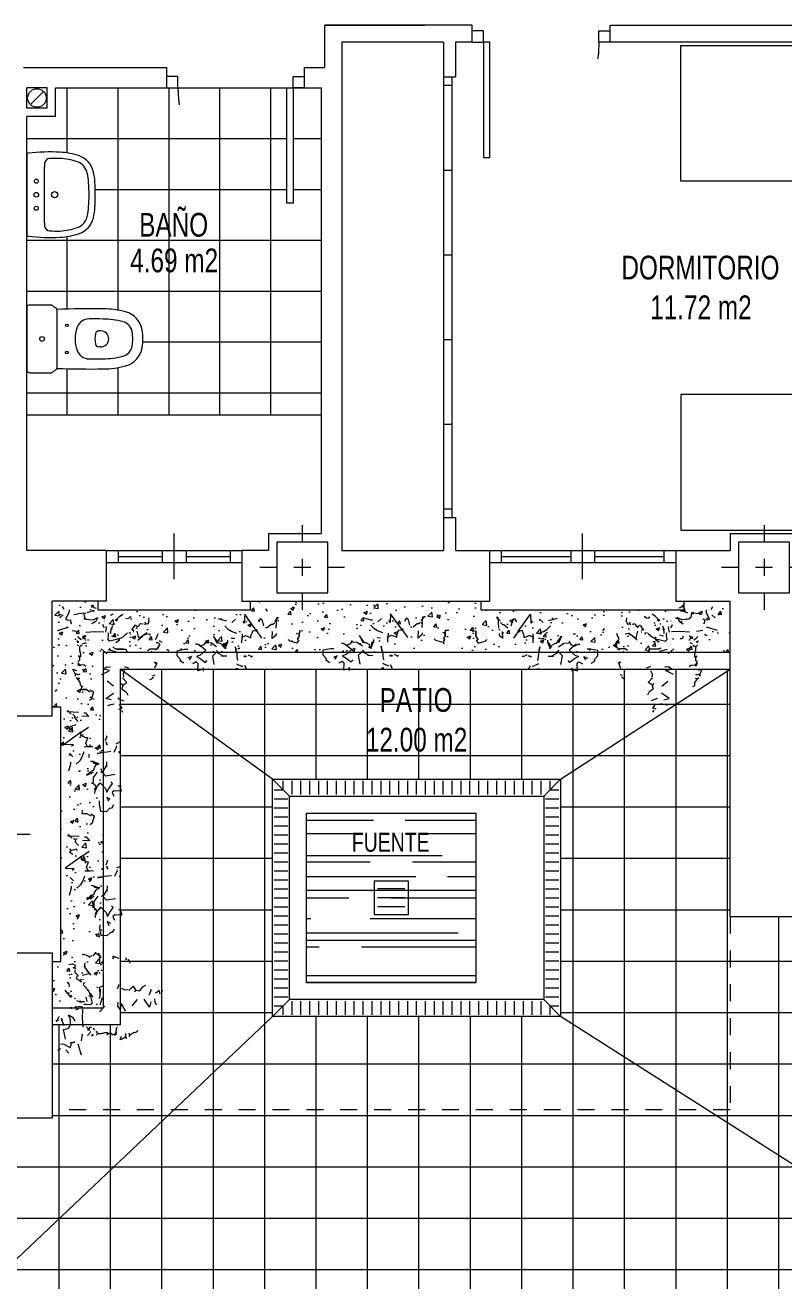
# Model space of a CAD drawing. Header units: millimetres. Extents: x 1426 to 1585, y -58 to 4.
# Drawn here: x 1439.75 to 1444.23, y -40.1 to -32.69 of the extents above; entities that cross this region are included whole.
import ezdxf
from ezdxf.enums import TextEntityAlignment as Align

# ---------------------------------------------------------------- set-up
doc = ezdxf.new("R2010")
doc.units = ezdxf.units.MM
doc.header["$LTSCALE"] = 0.35
for name, pattern in [('DASHDOT', [1, 0.5, -0.25, 0, -0.25]), ('HIDDEN', [0.375, 0.25, -0.125]), ('PUNTOS', [6.35, 0, -6.35])]:
    doc.linetypes.add(name, pattern=pattern)
doc.layers.add('AGUA', color=7, linetype='Continuous', lineweight=0, true_color=0xc1dff0)
doc.layers.add('VEGETACION', color=7, linetype='Continuous', lineweight=0, true_color=0x5c7a00)
for name, color, linetype, lineweight in [('BAJANTES', 9, 'Continuous', 0), ('BARRIDO_PUERTA', 251, 'PUNTOS', 0), ('CARPINTERIA', 4, 'Continuous', 0), ('ESCALERAS', 7, 'Continuous', 0), ('GRAFISMOS', 8, 'DASHDOT', 0), ('MUEBLES', 7, 'Continuous', 0), ('MUROS', 1, 'Continuous', 0), ('OCULTO', 11, 'HIDDEN', 0), ('PENDIENTES', 250, 'Continuous', 0), ('PILARES', 7, 'Continuous', 0), ('SANITARIOS', 7, 'Continuous', 0), ('SOLERIA', 251, 'Continuous', 0), ('SUMIDEROS', 8, 'Continuous', 0), ('SUPERFICIES', 2, 'Continuous', 0), ('TEXTOS', 3, 'Continuous', 0), ('TRAMAS', 8, 'Continuous', 0)]:
    doc.layers.add(name, color=color, linetype=linetype, lineweight=lineweight)
doc.styles.add('SWIS721 Lt', font='swisscl.ttf')
pattern_1 = [(90, (1442.061843, -37.83548), (-0.0525, 1e-17), [])]
pattern_2 = [(0, (1442.061843, -37.83548), (2e-17, 0.053125), [])]

# ---------------------------------------------------------------- blocks, each defined once
blk = doc.blocks.new('ARB PLANTA3')
at = {"layer": 'VEGETACION'}
for p, q in [((0.1714, 0.309), (0.1617, 0.3086)), ((0.1617, 0.3086), (0.1833, 0.2876)), ((0.1742, 0.2457), (0.1714, 0.309)), ((0.2564, 0.2908), (0.2669, 0.3022)), ((0.2669, 0.3022), (0.2787, 0.282)), ((0.2908, 0.2301), (0.3609, 0.3271)), ((0.3609, 0.3271), (0.3632, 0.2748)), ((0.4362, 0.278), (0.4146, 0.2978)), ((0.5193, 0.3024), (0.4772, 0.2908)), ((0.0176, 0.2278), (0.0383, 0.2287)), ((0.0383, 0.2287), (0.0397, 0.1971)), ((0.1838, 0.2778), (0.1952, 0.2674)), ((0.1952, 0.2674), (0.2049, 0.2678)), ((0.1989, 0.1834), (0.197, 0.226)), ((0.2049, 0.2678), (0.2278, 0.2481)), ((0.248, 0.2599), (0.2564, 0.2908)), ((0.2908, 0.2301), (0.261, 0.1861)), ((0.2903, 0.2398), (0.2908, 0.2301)), ((0.3115, 0.231), (0.2908, 0.2301)), ((0.3238, 0.1998), (0.3115, 0.231)), ((0.3725, 0.2861), (0.3632, 0.2748)), ((0.4074, 0.2133), (0.4386, 0.2256)), ((0.4386, 0.2256), (0.4588, 0.2375)), ((0.4588, 0.2375), (0.4786, 0.2591)), ((0.4772, 0.2908), (0.4674, 0.2903)), ((0.0397, 0.1971), (0.0388, 0.219)), ((0.0397, 0.1971), (0.0516, 0.1769)), ((0.0406, 0.1764), (0.0525, 0.1562)), ((0.0525, 0.1562), (0.0946, 0.169)), ((0.0946, 0.169), (0.1039, 0.1792)), ((0.1756, 0.2141), (0.1761, 0.2031)), ((0.1761, 0.2031), (0.1875, 0.1938)), ((0.1875, 0.1938), (0.1989, 0.1834)), ((0.3243, 0.1889), (0.3238, 0.1998)), ((0.3555, 0.2012), (0.3243, 0.1889)), ((0.3766, 0.1912), (0.3555, 0.2012)), ((0.3757, 0.2119), (0.3771, 0.1815)), ((0.378, 0.1595), (0.3766, 0.1912)), ((0.4197, 0.1833), (0.4404, 0.1842)), ((0.4616, 0.1742), (0.462, 0.1632)), ((0.462, 0.1632), (0.4743, 0.1333)), ((0.462, 0.1632), (0.4734, 0.154)), ((0.4734, 0.154), (0.4748, 0.1223)), ((0.4836, 0.1435), (0.5051, 0.1554)), ((0.5051, 0.1554), (0.5148, 0.1558)), ((0.5148, 0.1558), (0.5446, 0.1986)), ((0.5446, 0.1986), (0.5258, 0.1563)), ((0.5267, 0.1356), (0.5574, 0.1577)), ((0.5574, 0.1577), (0.5879, 0.159)), ((0.5874, 0.1688), (0.5993, 0.1486)), ((0.6309, 0.1499), (0.5897, 0.1164)), ((0.5993, 0.1486), (0.6204, 0.1397)), ((0.6204, 0.1397), (0.6419, 0.1504)), ((0.6419, 0.1504), (0.6516, 0.1509)), ((0.3186, 0.0757), (0.3144, 0.0824)), ((0.3399, 0.0883), (0.3186, 0.0757)), ((0.3601, 0.0776), (0.348, 0.0817)), ((0.3601, 0.0776), (0.3521, 0.0772)), ((0.3582, 0.0822), (0.3666, 0.0757)), ((0.4066, 0.0753), (0.4034, 0.0544)), ((0.4078, 0.0962), (0.4066, 0.0753)), ((0.4128, 0.1147), (0.4078, 0.0962)), ((0.4115, 0.1055), (0.416, 0.1335)), ((0.4139, 0.1264), (0.4128, 0.1147)), ((0.4161, 0.1313), (0.4139, 0.1264)), ((0.416, 0.1335), (0.4159, 0.1357)), ((0.4159, 0.1357), (0.4161, 0.1313)), ((0.4657, 0.0792), (0.4974, 0.0806)), ((0.4748, 0.1223), (0.4841, 0.1337)), ((0.4841, 0.1337), (0.4836, 0.1435)), ((0.5281, 0.1039), (0.4864, 0.0802)), ((0.5276, 0.1137), (0.5171, 0.1035)), ((0.5497, 0.0829), (0.5281, 0.1039)), ((0.5411, 0.0301), (0.5497, 0.0829)), ((0.5897, 0.1164), (0.6228, 0.0862)), ((0.6228, 0.0862), (0.6451, 0.0774)), ((0.6451, 0.0774), (0.6237, 0.0655)), ((0.6874, 0.0585), (0.6756, 0.0787)), ((0.6756, 0.0787), (0.698, 0.0687)), ((0.7163, 0.122), (0.6956, 0.1211)), ((0.7582, 0.1141), (0.7163, 0.122)), ((0.7398, 0.0608), (0.7596, 0.0824)), ((0.7596, 0.0824), (0.7582, 0.1141)), ((0.3497, 0.0033), (0.3609, 0.0247)), ((0.3733, 0.0205), (0.3749, 0.0228)), ((0.3751, 0.0184), (0.3733, 0.0205)), ((0.4085, 0.0344), (0.3751, 0.0184)), ((0.4018, 0.0058), (0.4139, 0.0063)), ((0.593, 0.0434), (0.5827, 0.0539)), ((0.6237, 0.0655), (0.593, 0.0434)), ((0.6053, 0.0122), (0.6062, -0.0085)), ((0.6057, 0.0025), (0.6379, -0.0071)), ((0.636, 0.0343), (0.6465, 0.0457)), ((0.6379, -0.0071), (0.636, 0.0343)), ((0.6465, 0.0457), (0.6677, 0.0357)), ((0.72, 0.038), (0.7403, 0.0499)), ((0.7403, 0.0499), (0.7398, 0.0608))]:
    blk.add_line(p, q, dxfattribs=at)
blk = doc.blocks.new('A$C11F77CA4')
at = {"layer": 'VEGETACION'}
for p, q in [((1.2266, 0.6151), (1.2187, 0.6126)), ((1.2385, 0.6226), (1.2266, 0.6151)), ((1.2294, 0.5967), (1.2348, 0.6)), ((1.2351, 0.5947), (1.2294, 0.5967)), ((1.2399, 0.5927), (1.2348, 0.6)), ((1.2348, 0.6), (1.2662, 0.587)), ((1.2499, 0.6279), (1.2385, 0.6226)), ((1.2446, 0.616), (1.2422, 0.632)), ((1.3797, 0.6037), (1.3806, 0.5854)), ((1.4093, 0.6051), (1.4188, 0.6219)), ((0.1538, 0.5585), (0.144, 0.5581)), ((0.144, 0.5581), (0.1657, 0.5371)), ((0.1566, 0.4952), (0.1538, 0.5585)), ((0.1661, 0.5274), (0.1776, 0.5169)), ((0.2303, 0.5095), (0.2387, 0.5403)), ((0.2387, 0.5403), (0.2492, 0.5518)), ((0.2492, 0.5518), (0.2611, 0.5315)), ((0.2731, 0.4796), (0.3433, 0.5766)), ((0.3433, 0.5766), (0.3456, 0.5243)), ((0.3548, 0.5357), (0.3456, 0.5243)), ((0.4186, 0.5275), (0.397, 0.5473)), ((0.4595, 0.5403), (0.4498, 0.5399)), ((0.5017, 0.5519), (0.4595, 0.5403)), ((0.911, 0.5549), (0.908, 0.5362)), ((0.908, 0.5362), (0.9152, 0.5179)), ((0.9152, 0.5179), (0.9289, 0.5205)), ((0.9302, 0.5303), (0.9288, 0.5233)), ((0.9288, 0.5233), (0.9351, 0.5144)), ((0.9289, 0.5205), (0.9302, 0.5303)), ((0.9429, 0.5192), (0.9573, 0.5199)), ((0.9573, 0.5199), (0.9649, 0.5158)), ((1.0273, 0.5534), (1.0171, 0.5643)), ((1.0171, 0.5643), (1.0174, 0.5568)), ((1.0437, 0.5511), (1.0273, 0.5534)), ((1.0812, 0.5629), (1.0625, 0.5775)), ((1.1066, 0.5407), (1.0812, 0.5629)), ((1.0917, 0.5464), (1.1027, 0.5356)), ((1.1134, 0.5158), (1.1092, 0.5225)), ((1.1719, 0.5388), (1.172, 0.5369)), ((1.2374, 0.5446), (1.2091, 0.5572)), ((1.2091, 0.5572), (1.2223, 0.5342)), ((1.2223, 0.5342), (1.245, 0.5195)), ((1.2618, 0.5458), (1.2374, 0.5446)), ((1.2777, 0.5487), (1.2618, 0.5458)), ((1.2662, 0.587), (1.272, 0.5873)), ((1.2894, 0.5587), (1.2777, 0.5487)), ((1.294, 0.5858), (1.2894, 0.5587)), ((1.3225, 0.5811), (1.294, 0.5858)), ((1.3511, 0.5755), (1.3225, 0.5811)), ((1.3713, 0.5295), (1.3653, 0.5207)), ((1.3862, 0.5419), (1.3706, 0.5439)), ((1.3706, 0.5439), (1.3713, 0.5295)), ((1.3806, 0.5854), (1.4004, 0.5475)), ((1.4004, 0.5475), (1.3862, 0.5419)), ((1.4147, 0.5732), (1.4341, 0.5561)), ((0, 0.4774), (0.0207, 0.4783)), ((0.0207, 0.4783), (0.0221, 0.4466)), ((0.0221, 0.4466), (0.0211, 0.4685)), ((0.0221, 0.4466), (0.034, 0.4264)), ((0.158, 0.4636), (0.1584, 0.4526)), ((0.1584, 0.4526), (0.1698, 0.4434)), ((0.1776, 0.5169), (0.1873, 0.5173)), ((0.1813, 0.4329), (0.1794, 0.4755)), ((0.1873, 0.5173), (0.2101, 0.4976)), ((0.2731, 0.4796), (0.2433, 0.4356)), ((0.2727, 0.4894), (0.2731, 0.4796)), ((0.2938, 0.4805), (0.2731, 0.4796)), ((0.3062, 0.4494), (0.2938, 0.4805)), ((0.3067, 0.4384), (0.3062, 0.4494)), ((0.3378, 0.4508), (0.3067, 0.4384)), ((0.359, 0.4407), (0.3378, 0.4508)), ((0.3581, 0.4614), (0.3594, 0.431)), ((0.3897, 0.4628), (0.4209, 0.4752)), ((0.4209, 0.4752), (0.4411, 0.487)), ((0.4411, 0.487), (0.4609, 0.5086)), ((0.4972, 0.4053), (0.527, 0.4481)), ((0.527, 0.4481), (0.5081, 0.4058)), ((0.86, 0.446), (0.8531, 0.4642)), ((0.8692, 0.4287), (0.86, 0.446)), ((0.9253, 0.4629), (0.9016, 0.4596)), ((0.9211, 0.4627), (0.9273, 0.4677)), ((0.9336, 0.4564), (0.9212, 0.4605)), ((0.9292, 0.4609), (0.9588, 0.4398)), ((0.9734, 0.4241), (0.9444, 0.4499)), ((0.9634, 0.5132), (0.9797, 0.4979)), ((0.9669, 0.4377), (0.977, 0.477)), ((0.9792, 0.507), (0.9912, 0.5118)), ((0.9814, 0.5071), (0.9792, 0.507)), ((0.9912, 0.5118), (1.0109, 0.4833)), ((1.0106, 0.4877), (0.9966, 0.4801)), ((0.9969, 0.4732), (1.0011, 0.4734)), ((1.0174, 0.4672), (1.0217, 0.4652)), ((1.0194, 0.4604), (1.0179, 0.4581)), ((1.0217, 0.4652), (1.0253, 0.4701)), ((1.0253, 0.4701), (1.0255, 0.4676)), ((1.0338, 0.468), (1.0422, 0.4592)), ((1.0422, 0.4592), (1.05, 0.4526)), ((1.05, 0.4526), (1.0627, 0.4421)), ((1.1287, 0.4477), (1.1044, 0.453)), ((1.123, 0.4885), (1.1229, 0.4907)), ((1.1236, 0.5094), (1.1329, 0.4843)), ((1.1322, 0.4634), (1.1308, 0.4933)), ((1.1466, 0.4524), (1.1476, 0.4664)), ((1.1494, 0.4279), (1.1466, 0.4524)), ((1.1583, 0.4971), (1.1619, 0.5042)), ((1.1634, 0.4718), (1.1583, 0.4971)), ((1.1716, 0.4977), (1.1773, 0.5071)), ((1.2251, 0.4747), (1.175, 0.4724)), ((1.1773, 0.5071), (1.181, 0.5165)), ((1.2814, 0.4704), (1.2251, 0.4747)), ((1.2799, 0.452), (1.2867, 0.4438)), ((1.3304, 0.4447), (1.3211, 0.4357)), ((1.3613, 0.4811), (1.3233, 0.4746)), ((1.4473, 0.4804), (1.3823, 0.5006)), ((0.023, 0.4259), (0.0349, 0.4057)), ((0.0349, 0.4057), (0.077, 0.4185)), ((0.077, 0.4185), (0.0863, 0.4287)), ((0.1698, 0.4434), (0.1813, 0.4329)), ((0.3604, 0.4091), (0.359, 0.4407)), ((0.3939, 0.355), (0.3984, 0.383)), ((0.3962, 0.376), (0.3951, 0.3643)), ((0.3985, 0.3808), (0.3962, 0.376)), ((0.3984, 0.383), (0.3983, 0.3852)), ((0.3983, 0.3852), (0.3985, 0.3808)), ((0.402, 0.4329), (0.4227, 0.4338)), ((0.4439, 0.4237), (0.4444, 0.4128)), ((0.4444, 0.4128), (0.4567, 0.3828)), ((0.4444, 0.4128), (0.4558, 0.4035)), ((0.4558, 0.4035), (0.4572, 0.3719)), ((0.4572, 0.3719), (0.4664, 0.3832)), ((0.466, 0.393), (0.4874, 0.4049)), ((0.4664, 0.3832), (0.466, 0.393)), ((0.4874, 0.4049), (0.4972, 0.4053)), ((0.509, 0.3851), (0.5398, 0.4072)), ((0.5398, 0.4072), (0.5702, 0.4085)), ((0.5698, 0.4183), (0.5817, 0.3981)), ((0.6133, 0.3995), (0.5721, 0.3659)), ((0.5817, 0.3981), (0.6028, 0.3892)), ((0.6028, 0.3892), (0.6243, 0.3999)), ((0.6243, 0.3999), (0.634, 0.4004)), ((0.6987, 0.3715), (0.678, 0.3706)), ((0.7405, 0.3636), (0.6987, 0.3715)), ((0.8583, 0.4129), (0.8435, 0.3978)), ((0.8435, 0.3978), (0.8603, 0.3692)), ((0.8478, 0.3883), (0.8548, 0.387)), ((0.8697, 0.3658), (0.8478, 0.3883)), ((0.9018, 0.3728), (0.8671, 0.3731)), ((0.9161, 0.3632), (0.9018, 0.3728)), ((0.9588, 0.4398), (0.9669, 0.4377)), ((1.0446, 0.3717), (1.0361, 0.3509)), ((1.0997, 0.3709), (1.0446, 0.3717)), ((1.0574, 0.3707), (1.1042, 0.3721)), ((1.0627, 0.4421), (1.0749, 0.4358)), ((1.0749, 0.4358), (1.0916, 0.4296)), ((1.1037, 0.4111), (1.0801, 0.4285)), ((1.0916, 0.4296), (1.116, 0.4238)), ((1.1126, 0.3765), (1.0997, 0.3709)), ((1.116, 0.4238), (1.1401, 0.418)), ((1.1401, 0.418), (1.1494, 0.4279)), ((1.157, 0.3427), (1.1897, 0.3736)), ((1.2829, 0.4213), (1.284, 0.431)), ((1.284, 0.431), (1.2966, 0.4402)), ((1.2966, 0.4402), (1.2855, 0.4356)), ((1.2867, 0.4438), (1.2997, 0.4432)), ((1.2999, 0.4023), (1.2868, 0.409)), ((1.2997, 0.4432), (1.297, 0.4317)), ((1.302, 0.394), (1.312, 0.3891)), ((1.3069, 0.4265), (1.3222, 0.4358)), ((1.312, 0.3891), (1.3186, 0.3837)), ((1.3186, 0.3837), (1.3175, 0.3753)), ((1.3175, 0.3753), (1.3181, 0.3627)), ((1.3216, 0.3909), (1.3312, 0.394)), ((1.3221, 0.413), (1.333, 0.4209)), ((1.333, 0.4209), (1.3272, 0.4092)), ((0.301, 0.3252), (0.2968, 0.3319)), ((0.3223, 0.3378), (0.301, 0.3252)), ((0.3425, 0.3271), (0.3304, 0.3313)), ((0.3425, 0.3271), (0.3344, 0.3267)), ((0.3406, 0.3317), (0.3489, 0.3252)), ((0.3889, 0.3249), (0.3857, 0.3039)), ((0.3902, 0.3457), (0.3889, 0.3249)), ((0.3951, 0.3643), (0.3902, 0.3457)), ((0.4481, 0.3288), (0.4797, 0.3302)), ((0.5104, 0.3535), (0.4688, 0.3297)), ((0.51, 0.3632), (0.4995, 0.353)), ((0.5321, 0.3325), (0.5104, 0.3535)), ((0.5234, 0.2796), (0.5321, 0.3325)), ((0.5753, 0.2929), (0.5651, 0.3034)), ((0.5721, 0.3659), (0.6051, 0.3357)), ((0.606, 0.315), (0.5753, 0.2929)), ((0.6051, 0.3357), (0.6275, 0.3269)), ((0.6275, 0.3269), (0.606, 0.315)), ((0.6698, 0.308), (0.6579, 0.3282)), ((0.6579, 0.3282), (0.6803, 0.3183)), ((0.7024, 0.2875), (0.7226, 0.2994)), ((0.7221, 0.3103), (0.7419, 0.3319)), ((0.7226, 0.2994), (0.7221, 0.3103)), ((0.7419, 0.3319), (0.7405, 0.3636)), ((0.865, 0.3694), (0.8697, 0.3658)), ((0.8909, 0.3562), (0.8933, 0.3585)), ((1.1501, 0.3695), (1.1057, 0.3564)), ((1.3124, 0.3438), (1.3117, 0.3255)), ((1.3117, 0.3255), (1.3244, 0.332)), ((1.3181, 0.3627), (1.3124, 0.3438)), ((1.3181, 0.3627), (1.3148, 0.361)), ((1.3182, 0.322), (1.3174, 0.3064)), ((1.3174, 0.3064), (1.3287, 0.2968)), ((1.3244, 0.332), (1.3182, 0.322)), ((0.3321, 0.2528), (0.3433, 0.2742)), ((0.3557, 0.27), (0.3572, 0.2723)), ((0.3575, 0.2679), (0.3557, 0.27)), ((0.3908, 0.2839), (0.3575, 0.2679)), ((0.3841, 0.2553), (0.3963, 0.2558)), ((0.5877, 0.2617), (0.5886, 0.241)), ((0.5881, 0.252), (0.6202, 0.2424)), ((0.6184, 0.2838), (0.6289, 0.2953)), ((0.6202, 0.2424), (0.6184, 0.2838)), ((0.6289, 0.2953), (0.6501, 0.2852)), ((0.8707, 0.2951), (0.8594, 0.289)), ((0.871, 0.2895), (0.8643, 0.2851)), ((0.8643, 0.2851), (0.8746, 0.2595)), ((0.8777, 0.2954), (0.871, 0.2895)), ((1.0527, 0.2682), (1.029, 0.2581)), ((1.0515, 0.2453), (1.0612, 0.2252)), ((1.0612, 0.2252), (1.0591, 0.2055)), ((1.1363, 0.2647), (1.1382, 0.2675)), ((1.1575, 0.2659), (1.1363, 0.2647)), ((1.1412, 0.2457), (1.1777, 0.2527)), ((1.1555, 0.2367), (1.1412, 0.2457)), ((1.1879, 0.2219), (1.1555, 0.2367)), ((1.1777, 0.2527), (1.1575, 0.2659)), ((1.2804, 0.268), (1.2897, 0.2756)), ((1.2897, 0.2756), (1.3139, 0.2781)), ((1.3126, 0.2728), (1.3263, 0.2899)), ((1.3155, 0.2756), (1.3126, 0.2728)), ((1.3293, 0.2844), (1.3155, 0.2756)), ((1.3164, 0.2234), (1.3247, 0.2199)), ((1.3263, 0.2899), (1.3215, 0.2885)), ((1.3223, 0.2715), (1.3238, 0.2745)), ((1.3247, 0.2199), (1.3422, 0.2246)), ((1.3566, 0.2521), (1.3349, 0.2441)), ((1.3422, 0.2246), (1.3409, 0.2189)), ((1.3424, 0.2208), (1.3566, 0.2521)), ((0.8861, 0.2156), (0.8721, 0.2189)), ((0.8842, 0.2039), (0.884, 0.2075)), ((0.8868, 0.2018), (0.8842, 0.2039)), ((0.8842, 0.2039), (0.8868, 0.2018)), ((0.894, 0.1957), (0.8842, 0.2039)), ((0.9033, 0.1926), (0.894, 0.1957)), ((1.0386, 0.1737), (1.0645, 0.2012)), ((1.0632, 0.1591), (1.0386, 0.1737)), ((1.0713, 0.1677), (1.0621, 0.1568)), ((1.0621, 0.1568), (1.0675, 0.1356)), ((1.118, 0.1528), (1.155, 0.1826)), ((1.3005, 0.1499), (1.3067, 0.1527)), ((1.3067, 0.1527), (1.313, 0.159)), ((1.313, 0.159), (1.3114, 0.1574)), ((1.3114, 0.1574), (1.313, 0.159)), ((1.3129, 0.1615), (1.3139, 0.174)), ((1.313, 0.159), (1.3129, 0.1615)), ((1.3139, 0.174), (1.3307, 0.1975)), ((1.316, 0.1984), (1.3273, 0.1989)), ((1.337, 0.1993), (1.3211, 0.1941)), ((1.3307, 0.1975), (1.337, 0.1993)), ((1.3409, 0.2189), (1.3454, 0.218)), ((1.3412, 0.2122), (1.3424, 0.2208)), ((1.3454, 0.218), (1.3412, 0.2122)), ((1.0431, 0.1193), (1.0337, 0.1003)), ((1.0675, 0.1356), (1.0431, 0.1193)), ((1.0912, 0.0799), (1.0566, 0.0667)), ((1.086, 0.0825), (1.0912, 0.0799)), ((1.1628, 0.0796), (1.1167, 0.1113)), ((1.1311, 0.0715), (1.1628, 0.0796)), ((1.071, 0.0103), (1.0642, 0)), ((1.0654, 0.0232), (1.0763, 0.0366)), ((1.086, 0.0165), (1.0654, 0.0232)), ((1.0763, 0.0366), (1.081, 0.0461)), ((1.1336, 0.0452), (1.1137, 0.0479)), ((1.1516, 0.0375), (1.1336, 0.0452))]:
    blk.add_line(p, q, dxfattribs=at)
blk = doc.blocks.new('PILAR 30x30')
at = {"layer": 'GRAFISMOS', "ltscale": 0.5}
for p, q in [((0, 0.25), (0, -0.25)), ((0.25, 0), (-0.25, 0))]:
    blk.add_line(p, q, dxfattribs=at)
at = {"layer": 'PILARES'}
blk.add_lwpolyline([(0.15, -0.15), (0.15, 0.15), (-0.15, 0.15), (-0.15, -0.15)], close=True, dxfattribs=at)
blk = doc.blocks.new('S LAVABO1')
at = {"layer": 'SANITARIOS'}
for p, q in [((0.2961, 0), (-0.2961, 0)), ((-0.2065, -0.13), (0.2065, -0.13))]:
    blk.add_line(p, q, dxfattribs=at)
for centre, radius in [((-0.1, -0.07), 0.015), ((0, -0.07), 0.0175), ((0.1, -0.07), 0.015), ((0, -0.205), 0.023)]:
    blk.add_circle(centre, radius, dxfattribs=at)
for centre, radius, start, end in [((-0.2961, -0.01), 0.01, 90, 173.62616), ((0.2961, -0.01), 0.01, 6.37384, 90), ((1.1847, -0.1754), 1.5, 173.62616, 182.69304), ((-1.1847, -0.1754), 1.5, 357.30696, 6.37384), ((1.1861, -0.2209), 1.454, 178.02338, 180.898), ((-0.227, -0.171), 0.04, 95.59372, 179.69946), ((-0.2065, -0.38), 0.25, 90, 95.59372), ((0.2065, -0.38), 0.25, 84.40628, 90), ((0.227, -0.171), 0.04, 0.30054, 84.40628), ((-1.1861, -0.2209), 1.454, 359.102, 1.97662), ((0.1858, -0.2224), 0.5, 182.69304, 199.34062), ((0.1858, -0.2224), 0.454, 182.69304, 199.34062), ((-0.1858, -0.2224), 0.454, 340.65938, 357.30696), ((-0.1858, -0.2224), 0.5, 340.65938, 357.30696), ((-0.135, -0.335), 0.16, 199.34062, 257.44287), ((-0.135, -0.335), 0.114, 199.34062, 257.44287), ((-0.0611, -0.0031), 0.454, 257.44287, 266.49822), ((0, 0.995), 1.454, 266.49822, 273.50178), ((0.0611, -0.0031), 0.454, 273.50178, 282.55713), ((0.135, -0.335), 0.114, 282.55713, 340.65938), ((0.135, -0.335), 0.16, 282.55713, 340.65938), ((-0.0611, -0.0031), 0.5, 257.44287, 266.49822), ((0, 0.995), 1.5, 266.49822, 273.50178), ((0.0611, -0.0031), 0.5, 273.50178, 282.55713)]:
    blk.add_arc(centre, radius, start, end, dxfattribs=at)
blk = doc.blocks.new('S INODORO1')
at = {"layer": 'SANITARIOS'}
for p, q in [((0.1882, 0), (-0.1882, 0)), ((-0.2, -0.0182), (-0.2, -0.141)), ((0.2, -0.0182), (0.2, -0.141)), ((-0.1919, -0.1566), (-0.188, -0.162)), ((-0.164, -0.18), (0.164, -0.18)), ((0.1919, -0.1566), (0.188, -0.162)), ((-0.047, -0.437), (-0.047, -0.4243)), ((0.047, -0.437), (0.047, -0.4243))]:
    blk.add_line(p, q, dxfattribs=at)
blk.add_lwpolyline([(0.1177, -0.3673, 0.314585), (0.0684, -0.297)], format="xyb", dxfattribs=at)
for centre, radius in [((0, -0.09), 0.0135), ((0, -0.09), 0.0135), ((-0.08, -0.236), 0.0075), ((0.08, -0.236), 0.0075)]:
    blk.add_circle(centre, radius, dxfattribs=at)
for centre, radius, start, end in [((0.18, -0.0182), 0.02, 0, 65.69012), ((-0.18, -0.0182), 0.02, 114.30988, 180), ((-0.181, -0.141), 0.019, 180, 235.06276), ((0.181, -0.141), 0.019, 304.93724, 0), ((-0.164, -0.155), 0.025, 196.21522, 246.62238), ((5.3223, -0.383), 5.5, 177.86383, 180.70946), ((-0.164, -0.155), 0.025, 246.62238, 270), ((0.164, -0.155), 0.025, 270, 293.37762), ((0.164, -0.155), 0.025, 293.37762, 343.78478), ((-5.3223, -0.383), 5.5, 359.29054, 2.13617), ((0, -0.485), 0.2, 70.01601, 109.98399), ((-0.0427, -0.3675), 0.075, 109.98399, 179.8352), ((5.3223, -0.383), 5.44, 179.8352, 180.70946), ((-5.3223, -0.383), 5.44, 359.29054, 0.1648), ((-0.027, -0.4243), 0.02, 99.71515, 180), ((0, -0.437), 0.047, 180, 270), ((0, -0.582), 0.18, 80.28485, 99.71515), ((0, -0.437), 0.047, 270, 0), ((0.027, -0.4243), 0.02, 0, 80.28485), ((0.3726, -0.4442), 0.55, 180.70946, 194.53949), ((0.3726, -0.4442), 0.49, 180.70946, 194.53949), ((-0.3726, -0.4442), 0.49, 345.46051, 359.29054), ((-0.3726, -0.4442), 0.55, 345.4605, 359.29054), ((-0.03, -0.5487), 0.134, 194.53948, 261.18382), ((-0.03, -0.5487), 0.074, 194.53948, 261.18382), ((0.03, -0.5487), 0.074, 278.81618, 345.46052), ((0.03, -0.5487), 0.134, 278.81618, 345.4605), ((0, -0.355), 0.27, 261.18382, 278.81618), ((0, -0.355), 0.33, 261.18382, 278.81618)]:
    blk.add_arc(centre, radius, start, end, dxfattribs=at)
blk = doc.blocks.new('A$C4B203B6D')
at = {"layer": 'MUEBLES'}
for p, q in [((1.4985, 0.8), (0, 0.8)), ((0, 0.8), (0, 0)), ((1.19, 0.8), (1.57, 0)), ((1.4985, 0.8), (1.9, 0.8)), ((1.57, 0), (1.57, 0.8)), ((1.9, 0), (1.9, 0.8)), ((0, 0), (1.9, 0))]:
    blk.add_line(p, q, dxfattribs=at)
blk = doc.blocks.new('bajante')
at = {"layer": 'BAJANTES'}
blk.add_line((-0.0389, -0.0389), (0.0389, 0.0389), dxfattribs=at)
blk.add_circle((0, 0), 0.055, dxfattribs=at)
blk = doc.blocks.new('C P072')
at = {"layer": 'BARRIDO_PUERTA'}
blk.add_arc((0.0679, -0.0009), 0.7221, 0.06887, 86.65797, dxfattribs=at)
at = {"layer": 'CARPINTERIA'}
for p, q in [((0.07, 0.72), (0.11, 0.72)), ((0.07, 0), (0.07, 0.72)), ((0.11, 0.72), (0.11, 0)), ((0, 0), (0.07, 0)), ((0.11, 0), (0.07, 0)), ((0.07, 0), (0.07, -0.07)), ((0.79, 0), (0.79, -0.07)), ((0.86, 0), (0.79, 0)), ((0.07, -0.07), (0, -0.07)), ((0.79, -0.07), (0.86, -0.07))]:
    blk.add_line(p, q, dxfattribs=at)
blk = doc.blocks.new('C VA080')
at = {"layer": 'CARPINTERIA'}
for p, q in [((0.4, -0.17), (0.4, 0.1)), ((0.4, 0), (0, 0)), ((0.07, 0), (0.07, -0.07)), ((0.33, 0), (0.33, -0.07)), ((0.8, 0), (0.4, 0)), ((0.47, 0), (0.47, -0.07)), ((0.73, 0), (0.73, -0.07)), ((0.4, -0.07), (0, -0.07)), ((0.33, -0.035), (0.07, -0.035)), ((0.8, -0.07), (0.4, -0.07)), ((0.73, -0.035), (0.47, -0.035)), ((-0.05, -0.35), (-0.05, -0.3)), ((0.85, -0.35), (-0.05, -0.35)), ((0.85, -0.3), (0.85, -0.35))]:
    blk.add_line(p, q, dxfattribs=at)
blk = doc.blocks.new('ARMARIO 5H')
at = {"layer": 'CARPINTERIA'}
for p, q in [((0, 0.05), (2.6, 0.05)), ((0, 0), (2.6, 0)), ((0.05, 0.05), (0.05, 0)), ((0.55, 0.05), (0.55, 0)), ((1.05, 0.05), (1.05, 0)), ((1.55, 0.05), (1.55, 0)), ((2.05, 0.05), (2.05, 0)), ((2.55, 0.05), (2.55, 0))]:
    blk.add_line(p, q, dxfattribs=at)
blk = doc.blocks.new('C VA140')
at = {"layer": 'CARPINTERIA'}
for p, q in [((0.7, -0.17), (0.7, 0.1)), ((0.7, 0), (0, 0)), ((0.07, 0), (0.07, -0.07)), ((0.63, 0), (0.63, -0.07)), ((1.4, 0), (0.7, 0)), ((0.77, 0), (0.77, -0.07)), ((1.33, 0), (1.33, -0.07)), ((0.7, -0.07), (0, -0.07)), ((0.63, -0.035), (0.07, -0.035)), ((1.4, -0.07), (0.7, -0.07)), ((1.33, -0.035), (0.77, -0.035)), ((-0.05, -0.35), (-0.05, -0.3)), ((1.45, -0.35), (-0.05, -0.35)), ((1.45, -0.3), (1.45, -0.35))]:
    blk.add_line(p, q, dxfattribs=at)
blk = doc.blocks.new('A$C26967853')
at = {"layer": 'CARPINTERIA'}
for p, q in [((1.2, 0.45), (0, 0.45)), ((0, 0.45), (0, 0.4)), ((1.2, 0.4), (1.2, 0.45)), ((0.6, 0.27), (0.6, 0)), ((0.6, 0.17), (0.05, 0.17)), ((0.12, 0.1), (0.12, 0.17)), ((0.53, 0.1), (0.53, 0.17)), ((1.15, 0.17), (0.6, 0.17)), ((0.67, 0.1), (0.67, 0.17)), ((1.0796, 0.1), (1.0796, 0.17)), ((0.6, 0.1), (0.05, 0.1)), ((0.53, 0.135), (0.12, 0.135)), ((1.15, 0.1), (0.6, 0.1)), ((1.0796, 0.135), (0.67, 0.135))]:
    blk.add_line(p, q, dxfattribs=at)
blk = doc.blocks.new('SUMIDERO')
at = {"layer": 'SUMIDEROS'}
for p, q in [((0.1, 0.1), (-0.1, 0.1)), ((-0.1, -0.1), (-0.1, 0.1)), ((0.1, -0.1), (0.1, 0.1)), ((0.081, 0.0525), (-0.081, 0.0525)), ((0.081, 0), (-0.081, 0)), ((0.081, -0.0525), (-0.081, -0.0525)), ((-0.1, -0.1), (0.1, -0.1))]:
    blk.add_line(p, q, dxfattribs=at)

msp = doc.modelspace()

# ---------------------------------------------------------------- hatches: boundary and pattern name
at = {"layer": 'AGUA'}
h = msp.add_hatch(dxfattribs=at)
h.set_pattern_fill('AR-RROOF', color=256, scale=0.25, style=0)
h.set_pattern_definition([(0, (1441.91184, -37.83548), (0.55, 0.25), [3.75, -0.5, 1.25, -0.25]), (0, (1442.24434, -37.71048), (-0.25, 0.3325), [0.75, -0.0825, 1.5, -0.1875]), (0, (1442.03684, -37.62298), (1.3, 0.1675), [2, -0.35, 1, -0.25])])
h.paths.add_polyline_path([(1441.4118, -37.3355), (1442.4118, -37.3355), (1442.4118, -38.3355), (1441.4118, -38.3355)])
h.paths.add_polyline_path([(1441.6823, -37.6029), (1442.1414, -37.6029), (1442.1414, -37.4829), (1441.6823, -37.4829)], flags=24)
at = {"layer": 'SOLERIA'}
h = msp.add_hatch(dxfattribs=at)
h.set_pattern_fill('ANSI37', color=256, scale=2.4, angle=45, style=0)
h.set_pattern_definition([(90, (1441.5007, -33.05548), (-0.3, 6e-17), []), (180, (1441.5007, -33.05548), (-6e-17, -0.3), [])])
edge = h.paths.add_edge_path()
edge.add_line((1439.7618, -34.3487), (1439.7618, -33.9231))
edge.add_arc((1439.7698, -33.9231), 0.008, 180, 263.62616)
edge.add_arc((1439.9022, -32.7385), 1.2, 263.62616, 272.69304)
edge.add_arc((1439.9398, -33.5376), 0.4, 272.69304, 289.34062)
edge.add_arc((1440.0298, -33.7942), 0.128, 289.34062, 347.44287)
edge.add_arc((1439.7643, -33.7351), 0.4, 347.44287, 356.49822)
edge.add_arc((1438.9658, -33.6862), 1.2, 356.49822, 363.50178)
edge.add_arc((1439.7643, -33.6374), 0.4, 3.50178, 12.55713)
edge.add_arc((1440.0298, -33.5782), 0.128, 12.55713, 70.65938)
edge.add_arc((1439.9398, -33.8349), 0.4, 70.65938, 87.30696)
edge.add_arc((1439.9022, -34.634), 1.2, 87.30696, 96.37384)
edge.add_arc((1439.7698, -33.4494), 0.008, 96.37384, 180)
edge.add_line((1439.7618, -33.4494), (1439.7618, -33.2255))
edge.add_line((1439.7618, -33.2255), (1439.9318, -33.2255))
edge.add_line((1439.9318, -33.2255), (1439.9318, -33.0555))
edge.add_line((1439.9318, -33.0555), (1441.2967, -33.0555))
edge.add_line((1441.2967, -33.0555), (1441.2967, -33.7364))
edge.add_line((1441.2967, -33.7364), (1441.3345, -33.7364))
edge.add_line((1441.3345, -33.7364), (1441.3345, -33.0555))
edge.add_line((1441.3345, -33.0555), (1441.5007, -33.0555))
edge.add_line((1441.5007, -33.0555), (1441.5007, -34.987))
edge.add_line((1441.5007, -34.987), (1439.7618, -34.987))
edge.add_line((1439.7618, -34.987), (1439.7618, -34.7252))
edge.add_arc((1439.7801, -34.717), 0.02, 204.30988, 270)
edge.add_line((1439.7801, -34.737), (1439.9028, -34.737))
edge.add_arc((1439.9028, -34.718), 0.019, 270, 325.06276)
edge.add_line((1439.9184, -34.7289), (1439.9238, -34.725))
edge.add_arc((1439.9168, -34.701), 0.025, 286.21522, 336.62238)
edge.add_arc((1440.1448, -29.2147), 5.5, 267.86383, 270.70946)
edge.add_arc((1440.2061, -34.1643), 0.55, 270.70946, 284.53949)
edge.add_arc((1440.3105, -34.567), 0.134, 284.53948, 351.18382)
edge.add_arc((1440.1168, -34.537), 0.33, 351.18382, 368.81618)
edge.add_arc((1440.3105, -34.5069), 0.134, 8.81618, 75.4605)
edge.add_arc((1440.2061, -34.9096), 0.55, 75.4605, 89.29054)
edge.add_arc((1440.1448, -39.8592), 5.5, 89.29054, 92.13617)
edge.add_arc((1439.9168, -34.373), 0.025, 23.37762, 73.78478)
edge.add_line((1439.9238, -34.349), (1439.9184, -34.3451))
edge.add_arc((1439.9028, -34.356), 0.019, 34.93724, 90)
edge.add_line((1439.9028, -34.337), (1439.7801, -34.337))
edge.add_arc((1439.7801, -34.357), 0.02, 90, 155.69012)
h = msp.add_hatch(dxfattribs=at)
h.set_pattern_fill('ANSI37', color=256, scale=2.4267, angle=45, style=0)
h.set_pattern_definition([(90, (1449.35593, -40.63548), (-0.3033375, 6e-17), []), (180, (1449.35593, -40.63548), (-6e-17, -0.3033375), [])])
h.paths.add_polyline_path([(1434.5426, -39.1355), (1439.9118, -39.1355), (1439.9118, -38.5855), (1440.3118, -38.5855), (1440.3118, -36.4855), (1443.9118, -36.4855), (1443.9118, -37.9455), (1445.9618, -37.9455), (1445.9618, -36.0855), (1447.6118, -36.0855), (1447.6118, -36.4855), (1453.4191, -36.4855), (1453.4191, -36.0855), (1453.5891, -36.0855), (1453.5891, -36.5755), (1453.6291, -36.5755), (1453.6291, -36.0855), (1454.7991, -36.0855), (1454.7991, -36.5755), (1454.8391, -36.5755), (1454.8391, -36.0855), (1455.6891, -36.0855), (1455.6891, -36.4855), (1457.9627, -36.4855), (1457.9627, -38.5855), (1459.5127, -38.5855), (1459.5127, -39.0455), (1460.6127, -39.0455), (1460.6127, -36.4855), (1464.2127, -36.4855), (1464.2127, -38.5855), (1464.6127, -38.5855), (1464.6127, -39.1355), (1468.5248, -39.1355), (1468.5248, -40.3355), (1468.2849, -40.3355), (1468.2849, -40.2855), (1467.3849, -40.2855), (1467.3849, -40.3355), (1464.5927, -40.3355), (1464.5927, -40.2855), (1463.3927, -40.2855), (1463.3927, -40.3355), (1462.8819, -40.3355), (1462.8819, -40.2855), (1461.6819, -40.2855), (1461.6819, -40.3355), (1457.5365, -40.3355), (1457.5365, -40.2855), (1456.3365, -40.2855), (1456.3365, -40.3355), (1453.7177, -40.3355), (1453.7177, -40.2855), (1452.5177, -40.2855), (1452.5177, -40.3355), (1452.0069, -40.3355), (1452.0069, -40.2855), (1450.8069, -40.2855), (1450.8069, -40.3355), (1450.2123, -40.3355), (1450.2123, -40.5655), (1450.1423, -40.5655), (1450.1423, -40.6355), (1448.5696, -40.6355), (1448.5696, -40.5655), (1448.4996, -40.5655), (1448.4996, -40.3355), (1448.1881, -40.3355), (1448.1881, -40.2855), (1446.9881, -40.2855), (1446.9881, -40.3355), (1442.8419, -40.3355), (1442.8419, -40.2855), (1441.6419, -40.2855), (1441.6419, -40.3355), (1441.1322, -40.3355), (1441.1322, -40.2855), (1439.9322, -40.2855), (1439.9322, -40.3355), (1437.1397, -40.3355), (1437.1397, -40.2855), (1436.2397, -40.2855), (1436.2397, -40.3355), (1434.5426, -40.3355)])
h.paths.add_polyline_path([(1448.5618, -37.1355), (1455.9627, -37.1355), (1455.9627, -38.6855), (1448.5618, -38.6855)], flags=16)
h.paths.add_polyline_path([(1441.2118, -37.1355), (1442.9118, -37.1355), (1442.9118, -38.5355), (1441.2118, -38.5355)], flags=16)
h.paths.add_polyline_path([(1461.6127, -37.1355), (1463.3127, -37.1355), (1463.3127, -38.5355), (1461.6127, -38.5355)], flags=16)
at = {"layer": 'SUMIDEROS'}
h = msp.add_hatch(dxfattribs=at)
h.set_pattern_fill('ANSI31', color=256, scale=0.42, angle=45, style=0)
h.set_pattern_definition(pattern_1)
h.paths.add_polyline_path([(1442.9018, -37.1455), (1441.2218, -37.1455), (1441.3018, -37.2255), (1442.8218, -37.2255)])
h = msp.add_hatch(dxfattribs=at)
h.set_pattern_fill('ANSI31', color=256, scale=0.425, angle=315, style=0)
h.set_pattern_definition(pattern_2)
h.paths.add_polyline_path([(1441.3018, -37.2255), (1441.2218, -37.1455), (1441.2218, -38.5255), (1441.3018, -38.4455)])
h = msp.add_hatch(dxfattribs=at)
h.set_pattern_fill('ANSI31', color=256, scale=0.425, angle=315, style=0)
h.set_pattern_definition(pattern_2)
h.paths.add_polyline_path([(1442.9018, -37.1455), (1442.8218, -37.2255), (1442.8218, -38.4455), (1442.9018, -38.5255)])
h = msp.add_hatch(dxfattribs=at)
h.set_pattern_fill('ANSI31', color=256, scale=0.42, angle=45, style=0)
h.set_pattern_definition(pattern_1)
h.paths.add_polyline_path([(1442.8218, -38.4455), (1441.3018, -38.4455), (1441.2218, -38.5255), (1442.9018, -38.5255)])
at = {"layer": 'TRAMAS', "linetype": 'PUNTOS'}
h = msp.add_hatch(dxfattribs=at)
h.set_pattern_fill('AR-CONC', color=256, scale=0.03, style=0)
h.set_pattern_definition([(50, (1448.61184, -37.91048), (0.215178, -0.0188256), [0.0225, -0.2475]), (355, (1448.61184, -37.91048), (-0.0416254, 0.2256576), [0.018, -0.198]), (100.4514, (1448.62977, -37.91205), (0.173553, 0.206832), [0.019122, -0.2103426]), (46.1842, (1448.61184, -37.85048), (0.320172, -0.049656), [0.03375, -0.37125]), (96.6356, (1448.63852, -37.85462), (0.280399, 0.292235), [0.028683, -0.315514]), (351.184, (1448.61184, -37.85048), (0.280399, 0.292236), [0.027, -0.297]), (21, (1448.64184, -37.86548), (0.179072, -0.1207857), [0.0225, -0.2475]), (326, (1448.64184, -37.86548), (0.0729946, 0.217545), [0.018, -0.198]), (71.4514, (1448.65677, -37.87555), (0.252067, 0.096759), [0.019122, -0.2103426]), (37.5, (1448.61184, -37.91048), (0.00364796, 0.09986816), [0, -0.1956, 0, -0.201, 0, -0.19875]), (7.5, (1448.61184, -37.91048), (0.0789209, 0.1183235), [0, -0.1146, 0, -0.1911, 0, -0.07575]), (327.5, (1448.54494, -37.91048), (0.1601467, -0.00676646), [0, -0.075, 0, -0.234, 0, -0.3105]), (317.5, (1448.51494, -37.91048), (0.1749559, 0.0300315), [0, -0.0975, 0, -0.1554, 0, -0.2205])])
h.paths.add_polyline_path([(1443.9118, -36.0855), (1443.6413, -36.0855), (1443.6413, -36.1355), (1442.4413, -36.1355), (1442.4413, -36.0855), (1441.0813, -36.0855), (1441.0813, -36.1355), (1440.1813, -36.1355), (1440.1813, -36.0855), (1439.9118, -36.0855), (1439.9118, -36.7105), (1439.9618, -36.7105), (1439.9618, -38.2105), (1439.9118, -38.2105), (1439.9118, -38.4855), (1440.2117, -38.4855), (1440.2118, -38.4854), (1440.2118, -38.3543), (1440.1934, -38.3618), (1440.1942, -38.4169), (1440.1931, -38.4195), (1440.1938, -38.3934), (1440.1934, -38.3618), (1440.2118, -38.3543), (1440.2118, -37.8279), (1440.2116, -37.8277), (1440.2118, -37.8273), (1440.2118, -37.7108), (1440.1858, -37.715), (1440.1843, -37.7157), (1440.1821, -37.7156), (1440.1858, -37.715), (1440.1891, -37.7135), (1440.2008, -37.7124), (1440.2118, -37.7094), (1440.2118, -37.0992), (1440.2079, -37.0952), (1440.2118, -37.0883), (1440.2118, -36.9759), (1440.1947, -36.9805), (1440.1821, -36.9825), (1440.1806, -36.9832), (1440.1784, -36.9831), (1440.1821, -36.9825), (1440.1854, -36.981), (1440.1971, -36.9799), (1440.2118, -36.9759), (1440.2118, -36.3855), (1440.3536, -36.3855), (1440.3461, -36.367), (1440.291, -36.3678), (1440.2885, -36.3667), (1440.3145, -36.3675), (1440.3461, -36.367), (1440.3536, -36.3855), (1440.88, -36.3855), (1440.8803, -36.3853), (1440.8807, -36.3855), (1440.9971, -36.3855), (1440.9929, -36.3594), (1440.9922, -36.3579), (1440.9923, -36.3557), (1440.9929, -36.3594), (1440.9945, -36.3628), (1440.9956, -36.3745), (1440.9985, -36.3855), (1441.7374, -36.3855), (1441.7415, -36.3815), (1441.7484, -36.3855), (1441.8607, -36.3855), (1441.8561, -36.3683), (1441.8541, -36.3557), (1441.8534, -36.3542), (1441.8535, -36.352), (1441.8541, -36.3557), (1441.8557, -36.359), (1441.8568, -36.3707), (1441.8607, -36.3855), (1442.7823, -36.3855), (1442.7853, -36.3745), (1442.7864, -36.3628), (1442.788, -36.3594), (1442.7886, -36.3557), (1442.7887, -36.3579), (1442.788, -36.3594), (1442.7838, -36.3855), (1442.9002, -36.3855), (1442.9006, -36.3853), (1442.9008, -36.3855), (1443.4273, -36.3855), (1443.4347, -36.367), (1443.4664, -36.3675), (1443.4924, -36.3667), (1443.4899, -36.3678), (1443.4347, -36.367), (1443.4273, -36.3855), (1443.9118, -36.3855)])
h.paths.add_polyline_path([(1443.3184, -36.2183), (1443.3203, -36.2085), (1443.3194, -36.216), (1443.3207, -36.2179)], flags=16)
h.paths.add_polyline_path([(1443.2412, -36.3538), (1443.238, -36.3504), (1443.2394, -36.3507)], flags=16)
h.paths.add_polyline_path([(1442.8469, -36.3559), (1442.8346, -36.326), (1442.846, -36.3352)], flags=16)
h.paths.add_polyline_path([(1442.5342, -36.1806), (1442.544, -36.1802), (1442.5444, -36.1905)], flags=16)
h.paths.add_polyline_path([(1442.1079, -36.1769), (1442.0977, -36.1868), (1442.0981, -36.1765)], flags=16)
h.paths.add_polyline_path([(1441.8075, -36.3222), (1441.7952, -36.3522), (1441.7961, -36.3315)], flags=16)
h.paths.add_polyline_path([(1441.2467, -36.1806), (1441.2365, -36.1905), (1441.2369, -36.1802)], flags=16)
h.paths.add_polyline_path([(1440.9463, -36.326), (1440.934, -36.3559), (1440.9349, -36.3352)], flags=16)
h.paths.add_polyline_path([(1440.5415, -36.3507), (1440.5429, -36.3504), (1440.5396, -36.3538)], flags=16)
h.paths.add_polyline_path([(1440.4601, -36.2179), (1440.4615, -36.216), (1440.4605, -36.2085), (1440.4624, -36.2183)], flags=16)
h.paths.add_polyline_path([(1440.084, -36.586), (1440.084, -36.586), (1440.084, -36.586)], flags=16)
h.paths.add_polyline_path([(1440.0766, -36.464), (1440.0752, -36.4631), (1440.0781, -36.466)], flags=16)
h.paths.add_polyline_path([(1440.1579, -37.0405), (1440.1486, -37.0291), (1440.1786, -37.0414)], flags=16)
h.paths.add_polyline_path([(1440.0485, -36.5141), (1440.0498, -36.5198), (1440.0486, -36.52), (1440.0495, -36.5266), (1440.0453, -36.5207), (1440.0486, -36.52), (1440.0483, -36.518), (1440.0463, -36.5135)], flags=16)
h.paths.add_polyline_path([(1440.0778, -36.5772), (1440.0768, -36.5647), (1440.0603, -36.5415), (1440.0537, -36.5394), (1440.06, -36.5412), (1440.0768, -36.5647), (1440.078, -36.5801), (1440.0777, -36.5797)], flags=16)
h.paths.add_polyline_path([(1440.0028, -36.7385), (1440.0033, -36.7288), (1440.0131, -36.739)], flags=16)
h.paths.add_polyline_path([(1440.0066, -37.471), (1440.007, -37.4613), (1440.0169, -37.4715)], flags=16)
h.paths.add_polyline_path([(1440.1616, -37.773), (1440.1523, -37.7616), (1440.1823, -37.7739)], flags=16)
h.paths.add_polyline_path([(1440.177, -38.1665), (1440.1768, -38.165), (1440.1801, -38.1683)], flags=16)
h.paths.add_polyline_path([(1440.0443, -38.2478), (1440.0424, -38.2465), (1440.0348, -38.2474), (1440.0447, -38.2455)], flags=16)

# ---------------------------------------------------------------- linework, layer by layer
at = {"layer": 'ESCALERAS'}
for p, q in [((1439.8818, -33.0555), (1439.7618, -33.0555)), ((1439.7618, -33.1755), (1439.7618, -33.0555)), ((1439.8818, -33.1755), (1439.8818, -33.0555)), ((1439.8818, -33.1755), (1439.7618, -33.1755)), ((1440.2118, -36.3855), (1440.2118, -38.4855)), ((1440.2118, -36.3855), (1443.9118, -36.3855)), ((1440.3118, -36.4855), (1440.3118, -38.5855)), ((1440.3118, -36.4855), (1443.9118, -36.4855)), ((1440.2118, -38.4855), (1439.9118, -38.4855)), ((1440.3118, -38.5855), (1439.9118, -38.5855)), ((1439.9118, -39.1355), (1439.9118, -39.1355))]:
    msp.add_line(p, q, dxfattribs=at)
for points in [[(1441.3118, -37.2355), (1442.8118, -37.2355), (1442.8118, -38.4355), (1441.3118, -38.4355)], [(1441.4118, -37.3355), (1442.4118, -37.3355), (1442.4118, -38.3355), (1441.4118, -38.3355)]]:
    msp.add_lwpolyline(points, close=True, dxfattribs=at)
at = {"layer": 'MUROS', "lineweight": 0}
for p, q in [((1441.5207, -32.6855), (1442.1093, -32.6855)), ((1441.5207, -32.9355), (1441.5207, -32.6855)), ((1442.3907, -32.6855), (1441.5207, -32.6855)), ((1442.3907, -32.7855), (1442.3907, -32.6855)), ((1443.204, -32.7855), (1443.204, -32.6855)), ((1442.2207, -32.7855), (1441.6207, -32.7855)), ((1441.6207, -32.7855), (1441.6207, -35.7855)), ((1442.2207, -32.7855), (1442.2207, -32.9905)), ((1442.2907, -32.7855), (1442.2907, -32.9905)), ((1442.3907, -32.7855), (1442.2907, -32.7855)), ((1445.5418, -32.7855), (1443.204, -32.7855)), ((1439.7418, -32.9355), (1440.5874, -32.9355)), ((1440.5874, -33.0555), (1440.5874, -32.9355)), ((1441.4007, -32.9355), (1441.5207, -32.9355)), ((1441.4007, -33.0555), (1441.4007, -32.9355)), ((1439.9318, -33.0555), (1440.5874, -33.0555)), ((1439.9318, -33.2255), (1439.9318, -33.0555)), ((1441.4007, -33.0555), (1441.5007, -33.0555)), ((1441.5007, -35.6855), (1441.5007, -33.0555)), ((1439.7618, -35.7855), (1439.7618, -33.2255)), ((1439.9318, -33.2255), (1439.7618, -33.2255)), ((1442.2207, -35.5905), (1442.2207, -35.7855)), ((1442.2907, -35.5905), (1442.2907, -35.7855)), ((1441.1873, -35.6855), (1441.1873, -35.7855)), ((1441.1873, -35.6855), (1441.5007, -35.6855)), ((1443.9118, -35.6855), (1443.9118, -35.7855)), ((1443.9118, -35.6855), (1444.3118, -35.6855)), ((1441.1873, -35.7855), (1441.0313, -35.7855)), ((1441.6207, -35.7855), (1442.2207, -35.7855)), ((1442.2907, -35.7855), (1442.4913, -35.7855)), ((1443.5913, -35.7855), (1443.9118, -35.7855)), ((1441.0313, -36.0855), (1442.4913, -36.0855)), ((1443.5913, -36.0855), (1443.9118, -36.0855)), ((1443.9118, -37.9455), (1444.6968, -37.9455)), ((1439.9118, -38.1605), (1439.9118, -39.1355)), ((1439.9118, -39.1355), (1436.1383, -39.1355))]:
    msp.add_line(p, q, dxfattribs=at)
at = {"layer": 'MUROS'}
for p, q in [((1443.204, -32.6855), (1445.6418, -32.6855)), ((1442.2207, -32.9905), (1442.2907, -32.9905)), ((1442.2207, -35.5905), (1442.2907, -35.5905)), ((1440.2313, -35.7855), (1439.7618, -35.7855)), ((1440.2313, -36.0855), (1440.2313, -35.7855)), ((1441.0313, -35.7855), (1441.0313, -36.0855)), ((1442.4913, -35.7855), (1442.4913, -36.0855)), ((1443.5913, -35.7855), (1443.5913, -36.0855)), ((1440.2313, -36.0855), (1439.9118, -36.0855)), ((1439.9118, -36.7605), (1439.9118, -36.0855)), ((1443.9118, -37.9455), (1443.9118, -36.0855)), ((1439.6118, -36.7605), (1439.9118, -36.7605)), ((1439.6118, -38.1605), (1439.9118, -38.1605))]:
    msp.add_line(p, q, dxfattribs=at)
at = {"layer": 'OCULTO'}
for p, q in [((1443.9118, -37.9455), (1443.9118, -39.0855)), ((1443.9118, -39.0855), (1439.9118, -39.0855))]:
    msp.add_line(p, q, dxfattribs=at)
at = {"layer": 'PENDIENTES'}
for p, q in [((1441.2118, -37.1355), (1440.3118, -36.4855)), ((1442.9118, -37.1355), (1443.9118, -36.4855)), ((1441.2118, -38.5355), (1439.3118, -40.3355)), ((1445.7368, -40.3355), (1442.9118, -38.5355))]:
    msp.add_line(p, q, dxfattribs=at)
at = {"layer": 'SANITARIOS'}
msp.add_line((1441.5007, -34.987), (1439.7618, -34.987), dxfattribs=at)
at = {"layer": 'SOLERIA'}
msp.add_line((1440.5874, -33.0555), (1441.4007, -33.0555), dxfattribs=at)
msp.add_lwpolyline([(1441.2118, -37.1355), (1442.9118, -37.1355), (1442.9118, -38.5355), (1441.2118, -38.5355)], close=True, dxfattribs=at)
at = {"layer": 'SUMIDEROS'}
for p, q in [((1441.2118, -37.1355), (1441.3118, -37.2355)), ((1442.8118, -37.2355), (1442.9118, -37.1355)), ((1441.3118, -38.4355), (1441.2118, -38.5355)), ((1442.8118, -38.4355), (1442.9118, -38.5355))]:
    msp.add_line(p, q, dxfattribs=at)
msp.add_lwpolyline([(1441.2118, -37.1355), (1442.9118, -37.1355), (1442.9118, -38.5355), (1441.2118, -38.5355)], close=True, dxfattribs=at)

# ---------------------------------------------------------------- block references
at = {"layer": 'BAJANTES', "rotation": 180}
msp.add_blockref('bajante', (1439.8218, -33.1155), dxfattribs=at)
at = {"layer": 'CARPINTERIA'}
for p, xscale, yscale, zscale, rotation in [((1442.3907, -32.7855), -0.9456530098937037, 0.9456530098936469, 0.9456530098936341, 179.9999999999982), ((1441.4007, -33.0555), 0.9456530098937037, 0.9456530098937037, 0.9456530098937037, 180.0000000000017)]:
    msp.add_blockref('C P072', p, dxfattribs=dict(at, xscale=xscale, yscale=yscale, zscale=zscale, rotation=rotation))
at = {"layer": 'CARPINTERIA', "xscale": -1}
for name, p, rotation in [('ARMARIO 5H', (1442.2707, -32.9905), 90), ('C VA140', (1439.6118, -36.7605), 90.00000000001303)]:
    msp.add_blockref(name, p, dxfattribs=dict(at, rotation=rotation))
msp.add_blockref('C VA080', (1441.0313, -35.7855), dxfattribs=at)
at = {"layer": 'CARPINTERIA', "rotation": 180}
msp.add_blockref('A$C26967853', (1443.6413, -35.6855), dxfattribs=at)
at = {"layer": 'MUEBLES', "xscale": -1, "rotation": 180}
msp.add_blockref('A$C4B203B6D', (1443.6218, -32.8055), dxfattribs=at)
at = {"layer": 'MUEBLES'}
msp.add_blockref('A$C4B203B6D', (1443.6218, -35.6655), dxfattribs=at)
at = {"layer": 'PILARES'}
for p in [(1441.3873, -35.8855), (1444.1118, -35.8855)]:
    msp.add_blockref('PILAR 30x30', p, dxfattribs=at)
at = {"layer": 'SANITARIOS', "xscale": 0.8000000000000114, "yscale": 0.8000000000000114, "zscale": 0.8000000000000114, "rotation": 90}
msp.add_blockref('S LAVABO1', (1439.7618, -33.6862), dxfattribs=at)
at = {"layer": 'SANITARIOS', "rotation": 90}
msp.add_blockref('S INODORO1', (1439.7618, -34.537), dxfattribs=at)
at = {"layer": 'SUMIDEROS', "xscale": -1, "rotation": 180}
msp.add_blockref('SUMIDERO', (1441.9118, -37.8355), dxfattribs=at)
at = {"layer": 'VEGETACION', "xscale": -1}
for name, p in [('A$C11F77CA4', (1441.3907, -36.7387)), ('ARB PLANTA3', (1442.2695, -36.4855))]:
    msp.add_blockref(name, p, dxfattribs=at)
at = {"layer": 'VEGETACION'}
msp.add_blockref('A$C11F77CA4', (1442.3902, -36.7387), dxfattribs=at)
at = {"layer": 'VEGETACION', "xscale": -1}
for name, p, rotation in [('ARB PLANTA3', (1440.3118, -36.5671), 89.9999999999235), ('A$C11F77CA4', (1440.5651, -37.3172), 90.0000000000765)]:
    msp.add_blockref(name, p, dxfattribs=dict(at, rotation=rotation))

# ---------------------------------------------------------------- texts
at = {"layer": 'SUPERFICIES', "style": 'SWIS721 Lt'}
for s, p in [('4.69 m2', (1440.6313, -34.0039)), ('11.72 m2', (1443.7396, -34.2806)), ('12.00 m2', (1442.0618, -36.8319))]:
    msp.add_text(s, height=0.14, dxfattribs=at).set_placement(p, align=Align.TOP_CENTER)
at = {"layer": 'TEXTOS', "style": 'SWIS721 Lt'}
for s, p in [('BAÑO', (1440.6285, -33.8453)), ('DORMITORIO', (1443.7368, -34.1162)), ('PATIO', (1442.0591, -36.6676))]:
    msp.add_text(s, height=0.14, dxfattribs=at).set_placement(p, align=Align.MIDDLE)
at = {"layer": 'TEXTOS', "color": 7, "style": 'SWIS721 Lt'}
msp.add_text('FUENTE', height=0.112, dxfattribs=at).set_placement((1441.9091, -37.508), align=Align.MIDDLE)

doc.saveas('drawing.dxf')
